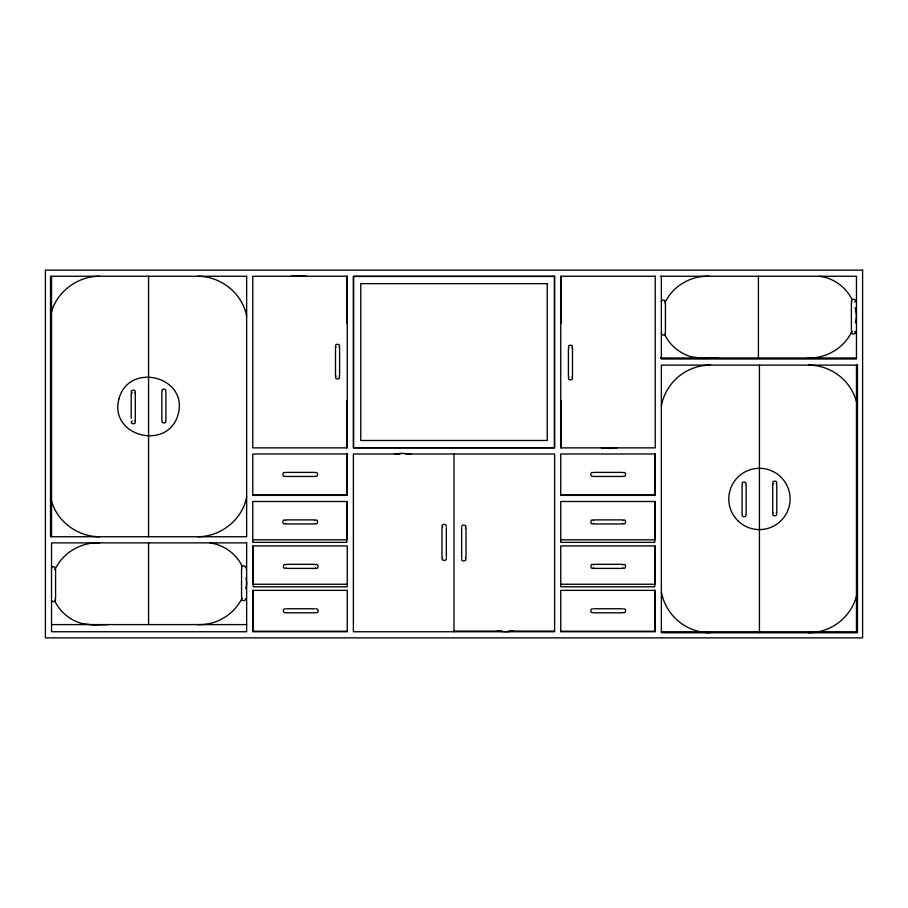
<?xml version="1.0" encoding="UTF-8"?>
<svg xmlns="http://www.w3.org/2000/svg" width="908" height="908" viewBox="0 0 908 908"><rect width="100%" height="100%" fill="white"/><g stroke="black" fill="none" stroke-linecap="round" stroke-linejoin="round"><path stroke-width="1.36" d="M245.569 567.931C246.284 564.742 240.211 565.4 241.823 568.351M661.342 301.796C661.444 298.936 666.665 300.026 665.155 302.67M446.271 526.515C446.986 522.781 439.824 524.393 442.616 527.332M461.729 558.863C461.014 562.597 468.165 560.985 465.384 558.057M50.508 316.029C54.809 293.182 76.488 276.18 99.54 276.259M246.636 496.971C242.334 519.819 220.655 536.821 197.603 536.741M51.574 567.954C52.414 565.207 57.272 567.421 54.991 569.645M241.823 598.179C240.211 601.13 246.284 601.788 245.569 598.599M745.877 484.497C747.579 481.172 740.633 481.172 742.335 484.497M742.335 514.325C740.633 517.651 747.579 517.651 745.877 514.325M165.665 391.53C167.344 388.284 160.444 388.284 162.123 391.53M162.123 420.563C160.444 423.809 167.344 423.809 165.665 420.563M338.99 347.049C341.896 343.36 333.202 343.36 336.108 347.049M336.108 376.15C333.202 379.839 341.896 379.839 338.99 376.15M571.892 347.98C574.798 344.291 566.104 344.291 569.01 347.98M569.01 377.081C566.104 380.77 574.798 380.77 571.892 377.081M854.871 302.103C857.776 298.414 849.082 298.414 851.988 302.103M851.988 331.204C849.082 334.893 857.776 334.893 854.871 331.204M776.192 483.93C779.098 480.241 770.404 480.241 773.31 483.93M773.31 513.031C770.404 516.72 779.098 516.72 776.192 513.031M134.69 392.789C137.607 388.669 128.153 389.816 132.227 393.062M442.605 557.478C439.824 560.406 446.986 562.018 446.271 558.284M465.395 528.025C468.165 525.096 461.014 523.496 461.729 527.219M285.668 523.371C281.979 526.277 281.979 517.583 285.668 520.488M314.77 520.488C318.458 517.583 318.458 526.277 314.77 523.371M286.179 567.806C282.49 570.712 282.49 562.018 286.179 564.924M315.28 564.924C318.969 562.018 318.969 570.712 315.28 567.806M593.65 523.371C589.962 526.277 589.962 517.583 593.65 520.488M622.752 520.488C626.441 517.583 626.441 526.277 622.752 523.371M593.65 567.806C589.962 570.712 589.962 562.018 593.65 564.924M622.752 564.924C626.441 562.018 626.441 570.712 622.752 567.806M132.227 420.847C128.153 424.081 137.607 425.239 134.69 421.119M285.305 476.201C281.979 477.903 281.979 470.957 285.305 472.659M315.133 472.659C318.458 470.957 318.458 477.903 315.133 476.201M285.816 612.571C282.865 614.183 282.206 608.11 285.396 608.825M593.287 476.201C589.962 477.903 589.962 470.957 593.287 472.659M623.115 472.659C626.441 470.957 626.441 477.903 623.115 476.201M593.287 612.571C590.336 614.183 589.678 608.11 592.867 608.825M316.063 608.825C319.253 608.11 318.594 614.183 315.644 612.571M623.535 608.825C626.724 608.11 626.066 614.183 623.115 612.571M291.139 276.259L298.006 275.601L306.484 276.259M616.861 447.871L609.994 448.529L601.516 447.871M394.458 454.023L401.813 453.342L410.893 454.023M513.542 631.094L506.187 631.775L497.107 631.094M718.16 357.979L703.394 358.444L691.533 356.855A42.755 42.755 0 0 1 664.667 334.473M108.324 624.59L93.558 625.056L81.697 623.467A42.755 42.755 0 0 1 54.832 601.085M660.343 276.259L856.471 276.259L856.471 359L661.365 359L661.365 276.259M660.343 357.979L856.471 357.979M400.144 454L353.382 454L353.382 631.741L554.618 631.741L554.618 454L405.819 454M286.065 472.387L314.372 472.387M594.048 472.387L622.355 472.387M286.065 476.473L314.372 476.473M594.048 476.473L622.355 476.473M252.764 494.86L346.743 494.86L346.743 454M560.747 494.86L654.725 494.86L654.725 454M286.065 519.887L314.372 519.887M594.048 519.887L622.355 519.887M286.065 523.973L314.372 523.973M594.048 523.973L622.355 523.973M252.764 539.806L347.253 539.806L347.253 501.5L252.764 501.5L252.764 542.36L346.743 542.36L346.743 501.5M560.747 539.806L655.236 539.806L655.236 501.5L560.747 501.5L560.747 542.36L654.725 542.36L654.725 501.5M286.576 564.322L314.883 564.322M594.048 564.322L622.355 564.322M286.576 568.408L314.883 568.408M594.048 568.408L622.355 568.408M347.253 584.241L252.764 584.241L252.764 545.935L347.253 545.935L347.253 586.795L253.275 586.795L253.275 545.935M560.747 584.241L655.236 584.241L655.236 545.935L560.747 545.935L560.747 586.795L654.725 586.795L654.725 545.935M286.576 608.757L314.883 608.757M594.048 608.757L622.355 608.757M286.576 612.843L314.883 612.843M594.048 612.843L622.355 612.843M51.915 624.59L246.636 624.59M454 631.094L501.511 631.094M508.503 631.094L554.618 631.094M347.253 631.23L253.275 631.23L253.275 590.37M560.747 631.23L654.725 631.23L654.725 590.37M661.365 631.741L856.471 631.741L856.471 365.13M497.743 630.685L501.681 630.935M197.603 276.259C220.655 276.18 242.334 293.182 246.636 316.029M99.54 536.741C76.488 536.821 54.809 519.819 50.508 496.971M819.845 276.259L825.281 277.383A42.755 42.755 0 0 1 852.147 299.765M210.009 542.87L215.446 543.994A42.755 42.755 0 0 1 242.311 566.376M54.991 598.747C57.272 600.96 52.414 603.173 51.574 600.438M665.155 332.498C666.665 335.131 661.444 336.232 661.342 333.372M851.386 302.5L851.386 330.807M776.794 484.327L776.794 512.634M772.708 484.327L772.708 512.634M759.428 365.13L759.428 632.763M758.407 276.259L758.407 357.979M746.149 485.258L746.149 513.565M742.063 485.258L742.063 513.565M665.428 303.431L665.428 331.738M572.494 348.377L572.494 376.684M568.408 348.377L568.408 376.684M561.258 276.259L561.258 323.248M561.258 400.882L561.258 447.871M466.031 528.445L466.031 557.648M461.661 528.445L461.661 557.648M454 454.023L454 631.741M446.339 527.741L446.339 557.058M441.969 527.741L441.969 557.058M346.743 276.259L346.743 323.248M346.743 400.882L346.743 447.871M339.592 347.446L339.592 375.753M335.506 347.446L335.506 375.753M241.551 569.112L241.551 597.419M165.937 392.267L165.937 419.825M161.851 392.267L161.851 419.825M148.572 276.259L148.572 536.741M148.572 542.87L148.572 624.59M135.292 393.175L135.292 420.733M131.206 393.175L131.206 418.202M55.592 570.042L55.592 598.349M51.529 276.259L51.529 536.741M710.396 632.763A49.849 49.849 0 0 1 661.365 591.903M661.365 405.989A49.849 49.849 0 0 1 710.396 365.13M808.46 365.13A49.849 49.849 0 0 1 857.492 405.989M857.492 591.903A49.849 49.849 0 0 1 808.46 632.763M245.75 588.305A47.67 47.67 0 0 0 246.636 583.731A42.755 42.755 0 0 0 246.011 577.76M242.152 598.134A47.67 47.67 0 0 1 241.074 600.199L237.919 605.103A47.67 47.67 0 0 1 225.275 617.02L220.19 619.88A47.67 47.67 0 0 1 197.603 624.59M54.991 569.327A47.67 47.67 0 0 1 56.069 567.262L59.224 562.358A47.67 47.67 0 0 1 71.868 550.441L76.953 547.581A47.67 47.67 0 0 1 99.54 542.87M855.291 322.817A47.67 47.67 0 0 0 856.471 317.119A42.755 42.755 0 0 0 855.075 307.63M851.988 331.522A47.67 47.67 0 0 1 850.91 333.588L847.754 338.491A47.67 47.67 0 0 1 835.11 350.409L830.025 353.269A47.67 47.67 0 0 1 807.439 357.979M664.826 302.716A47.67 47.67 0 0 1 665.905 300.65L669.06 295.747A47.67 47.67 0 0 1 681.704 283.829L686.788 280.969A47.67 47.67 0 0 1 709.375 276.259M118.971 398.782C108.631 436.555 168.241 451.492 178.172 414.218C188.512 376.445 128.902 361.509 118.971 398.782M862.6 270.13L45.4 270.13L45.4 637.87L862.6 637.87L862.6 270.13M246.636 276.259L50.508 276.259L50.508 536.741L246.636 536.741L246.636 276.259M347.253 276.259L252.764 276.259L252.764 447.871L347.253 447.871L347.253 276.259M554.618 276.259L353.382 276.259L353.382 447.871L554.618 447.871L554.618 276.259M655.236 276.259L560.747 276.259L560.747 447.871L655.236 447.871L655.236 276.259M554.413 276.463L353.587 276.463L353.587 447.667L554.413 447.667L554.413 276.463M547.229 283.648L360.771 283.648L360.771 440.482L547.229 440.482L547.229 283.648M857.492 365.13L661.365 365.13L661.365 632.763L857.492 632.763L857.492 365.13M347.253 454L252.764 454L252.764 495.371L347.253 495.371L347.253 454M655.236 454L560.747 454L560.747 495.371L655.236 495.371L655.236 454M246.636 542.87L51.529 542.87L51.529 631.741L246.636 631.741L246.636 542.87M347.253 590.37L252.764 590.37L252.764 631.741L347.253 631.741L347.253 590.37M655.236 590.37L560.747 590.37L560.747 631.741L655.236 631.741L655.236 590.37M737.761 520.613A30.645 30.645 0 0 0 789.029 506.88A30.645 30.645 0 0 0 751.495 469.345A30.645 30.645 0 0 0 737.761 520.613"/></g></svg>
